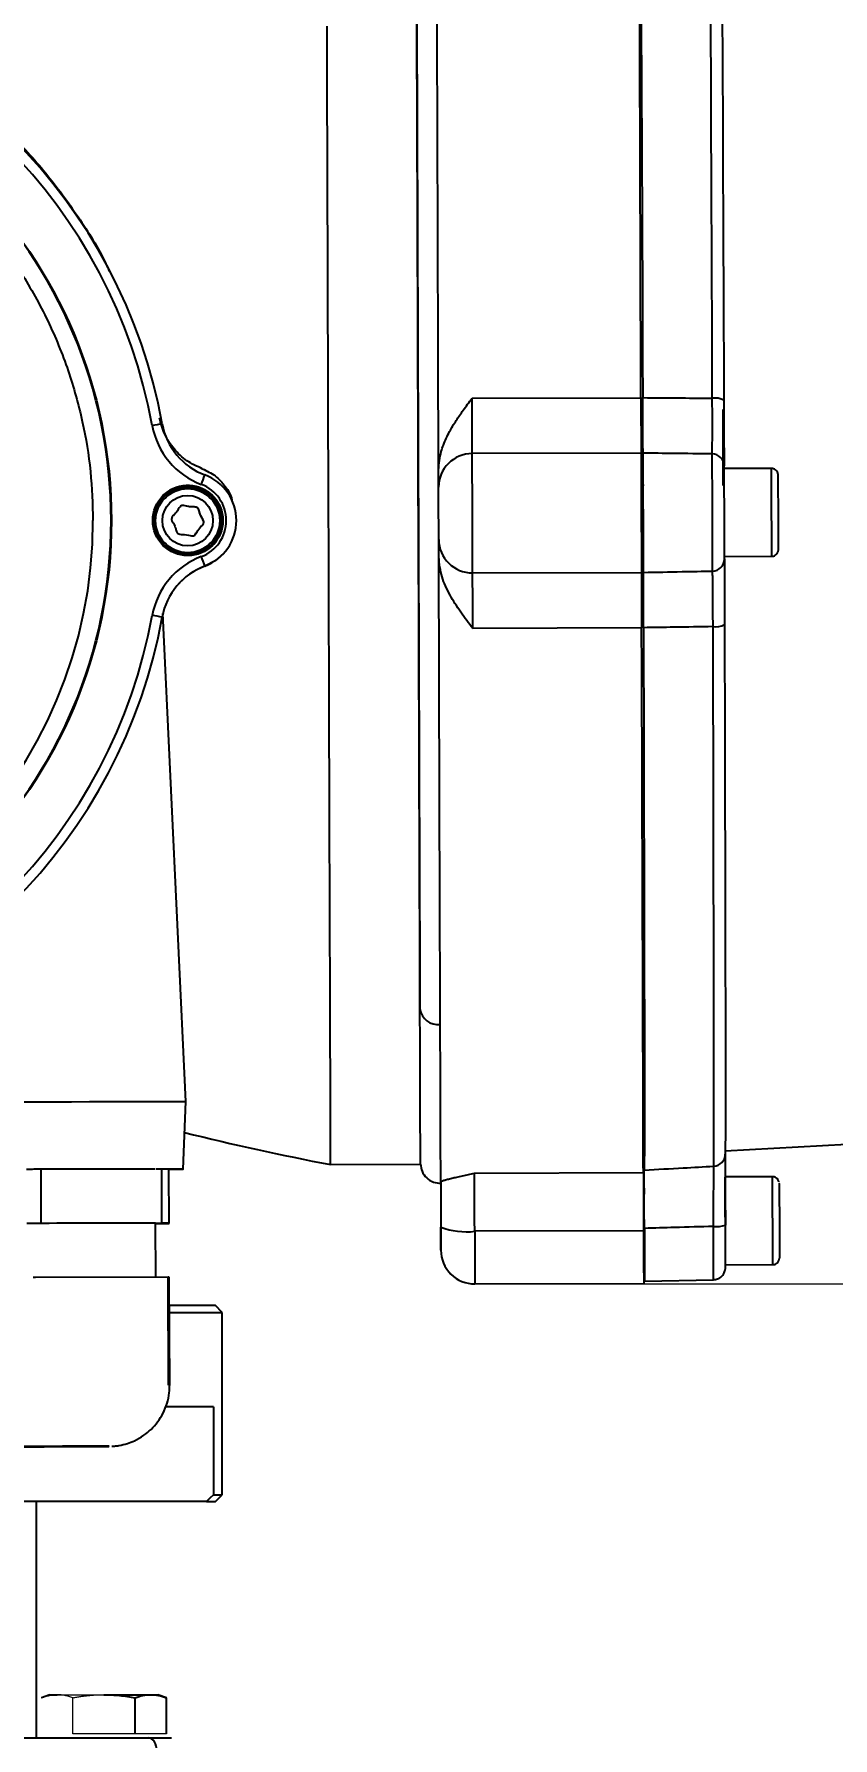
# Model space of a CAD drawing. Header units: millimetres. Extents: x 2104 to 4053, y 855 to 2233.
# Drawn here: x 3520.7 to 3638.9, y 1853.5 to 2105.7 of the extents above; entities that cross this region are included whole.
import ezdxf

# ---------------------------------------------------------------- set-up
doc = ezdxf.new("R2010")
doc.units = ezdxf.units.MM
doc.layers.add('标注', color=3, linetype='Continuous', lineweight=13)
doc.styles.add('SLDTEXTSTYLE1', font='txt.shx', dxfattribs={"width": 0.7, "bigfont": 'gbcbig.shx'})
doc.dimstyles.new('SLDDIMSTYLE12$0', dxfattribs={"dimtxt": 12, "dimasz": 10, "dimexe": 0, "dimexo": 0.0625, "dimgap": 0.875, "dimtad": 1, "dimdec": 1, "dimlfac": 1.8, "dimrnd": 1e-09, "dimzin": 12, "dimdsep": 46, "dimtxsty": 'SLDTEXTSTYLE1', "dimcen": 0.09, "dimdle": 8.16, "dimclrd": 3, "dimclre": 3, "dimadec": 0, "dimazin": 3, "dimtfac": 1, "dimtdec": 1, "dimtofl": 0, "dimtmove": 0, "dimatfit": 3, "dimfxl": 0, "dimfrac": 2, "dimtolj": 1, "dimlwd": 5, "dimlwe": 5, "dimarcsym": 0})

# ---------------------------------------------------------------- blocks, each defined once
blk = doc.blocks.new('*D75')
at = {"layer": 'Defpoints', "color": 0, "transparency": 16777216}
for p in [(3620.54, 2148.72), (3610.92, 1920.69), (3812.35, 1920.69)]:
    blk.add_point(p, dxfattribs=at)
at = {"layer": '标注', "color": 3, "lineweight": 5, "transparency": 16777216}
blk.add_line((3620.61, 2148.72), (3812.35, 2148.72), dxfattribs=at)
at = {"layer": '标注', "color": 3, "linetype": 'Continuous', "lineweight": 5, "transparency": 16777216}
for p, q in [((3812.35, 2138.72), (3812.35, 1930.69)), ((3610.98, 1920.69), (3812.35, 1920.69))]:
    blk.add_line(p, q, dxfattribs=at)
at = {"layer": '标注', "color": 3, "transparency": 16777216}
for points in [[(3810.68, 2138.72), (3814.01, 2138.72), (3812.35, 2148.72)], [(3810.68, 1930.69), (3814.01, 1930.69), (3812.35, 1920.69)]]:
    blk.add_solid(points, dxfattribs=at)
at = {"layer": '标注', "color": 0, "transparency": 16777216, "insert": (3806.47, 2034.7), "char_height": 10, "attachment_point": 5, "rotation": 90, "style": 'SLDTEXTSTYLE1'}
blk.add_mtext('\\A1;230', dxfattribs=at)

msp = doc.modelspace()

# ---------------------------------------------------------------- linework, layer by layer
at = {"color": 7, "linetype": 'Continuous', "lineweight": 25}
for p, q in [((3585.507, 2051.777), (3610.507, 2051.855)), ((3622.702, 2038.877), (3622.667, 2050.112)), ((3610.532, 2043.671), (3585.533, 2043.592)), ((3629.829, 2041.4), (3622.833, 2041.378)), ((3610.84, 2038.84), (3610.548, 2038.839)), ((3541.612, 2034.77), (3541.279, 2034.394)), ((3541.616, 2034.767), (3541.62, 2034.77)), ((3545.183, 2032.565), (3545.179, 2032.561)), ((3545.461, 2032.89), (3545.222, 2032.531)), ((3610.573, 2030.839), (3610.865, 2030.84)), ((3548.722, 2028.817), (3548.745, 2028.842)), ((3622.874, 2028.378), (3629.87, 2028.4)), ((3545.95, 2026.945), (3545.926, 2026.92)), ((3585.588, 2025.934), (3610.588, 2026.012)), ((3543.119, 1947.663), (3539.737, 2019.897)), ((3610.614, 2017.796), (3585.614, 2017.717)), ((3542.713, 1937.661), (3543.119, 1947.663)), ((3622.999, 1940.351), (3774.195, 1948.752)), ((3538.606, 1937.672), (3521.709, 1937.637)), ((3521.734, 1929.637), (3521.709, 1937.637)), ((3539.562, 1937.674), (3538.726, 1937.672)), ((3539.587, 1929.674), (3539.562, 1937.674)), ((3540.661, 1929.674), (3540.635, 1937.674)), ((3564.569, 1938.336), (3577.863, 1938.378)), ((3585.868, 1937.072), (3610.867, 1937.151)), ((3629.978, 1936.534), (3622.978, 1936.512)), ((3610.989, 1933.974), (3610.877, 1933.974)), ((3539.587, 1929.674), (3521.734, 1929.637)), ((3540.661, 1929.635), (3540.661, 1929.674)), ((3538.686, 1921.672), (3538.661, 1929.648)), ((3538.661, 1929.625), (3539.587, 1929.629)), ((3610.895, 1928.541), (3585.895, 1928.462)), ((3610.903, 1925.974), (3611.014, 1925.975)), ((3623.023, 1923.512), (3630.019, 1923.534)), ((3540.522, 1921.676), (3520.85, 1921.636)), ((3540.572, 1905.676), (3540.522, 1921.676)), ((3540.736, 1905.676), (3540.686, 1921.676)), ((3585.919, 1920.664), (3610.919, 1920.743)), ((3611.027, 1921.084), (3621.257, 1921.295)), ((3547.507, 1917.458), (3540.535, 1917.458)), ((3548.507, 1916.458), (3547.507, 1917.458)), ((3540.538, 1916.458), (3548.507, 1916.458)), ((3548.507, 1889.458), (3548.507, 1916.458)), ((3540.736, 1905.655), (3540.736, 1905.676)), ((3547.212, 1902.458), (3540.158, 1902.458)), ((3547.212, 1902.458), (3547.212, 1889.458)), ((3547.212, 1889.458), (3548.507, 1889.458)), ((3547.507, 1888.458), (3548.507, 1889.458)), ((3546.197, 1888.458), (3491.256, 1888.458)), ((3521.007, 1853.458), (3521.007, 1888.458)), ((3546.197, 1888.458), (3547.507, 1888.458)), ((3523.007, 1859.858), (3521.77, 1859.408)), ((3523.007, 1859.858), (3524.079, 1859.858)), ((3531.007, 1859.858), (3537.936, 1859.858)), ((3535.626, 1854.058), (3535.626, 1859.408)), ((3537.936, 1859.858), (3539.007, 1859.858)), ((3540.245, 1859.408), (3539.007, 1859.858)), ((3540.245, 1854.058), (3540.245, 1859.408))]:
    msp.add_line(p, q, dxfattribs=at)
at = {"color": 144, "linetype": 'Continuous', "lineweight": 18}
for p, q in [((3526.389, 1854.058), (3526.389, 1859.408)), ((3535.626, 1854.058), (3526.389, 1854.058)), ((3540.245, 1854.058), (3535.626, 1854.058))]:
    msp.add_line(p, q, dxfattribs=at)
at = {"color": 7, "linetype": 'Continuous', "lineweight": 25, "flags": 128}
for points in [[(3610.392, 2132.371), (3610.406, 2131.139), (3610.421, 2129.546), (3610.437, 2127.599), (3610.454, 2125.305), (3610.472, 2122.672), (3610.49, 2119.71), (3610.509, 2116.43), (3610.529, 2112.846), (3610.549, 2108.969), (3610.569, 2104.815), (3610.59, 2100.399), (3610.612, 2095.738), (3610.633, 2090.849), (3610.655, 2085.75), (3610.677, 2080.462), (3610.698, 2075.003), (3610.72, 2069.393), (3610.741, 2063.655), (3610.762, 2057.809), (3610.783, 2051.878)], [(3621.077, 2051.789), (3621.056, 2057.691), (3621.035, 2063.508), (3621.014, 2069.219), (3620.992, 2074.8), (3620.971, 2080.233), (3620.949, 2085.496), (3620.928, 2090.569), (3620.906, 2095.434), (3620.885, 2100.072), (3620.864, 2104.466), (3620.844, 2108.6), (3620.824, 2112.457), (3620.804, 2116.023), (3620.785, 2119.286), (3620.767, 2122.232), (3620.749, 2124.851), (3620.732, 2127.133), (3620.716, 2129.07), (3620.702, 2130.653), (3620.688, 2131.877)], [(3622.398, 2130.112), (3622.412, 2128.91), (3622.427, 2127.356), (3622.442, 2125.455), (3622.459, 2123.215), (3622.476, 2120.644), (3622.494, 2117.751), (3622.513, 2114.548), (3622.532, 2111.047), (3622.552, 2107.26), (3622.572, 2103.202), (3622.592, 2098.888), (3622.613, 2094.335), (3622.634, 2089.559), (3622.655, 2084.578), (3622.676, 2079.412), (3622.698, 2074.079), (3622.719, 2068.599), (3622.74, 2062.993), (3622.76, 2057.282), (3622.78, 2051.488)], [(3577.791, 1961.349), (3577.779, 1965.263), (3577.766, 1969.431), (3577.752, 1973.838), (3577.737, 1978.467), (3577.722, 1983.301), (3577.706, 1988.323), (3577.69, 1993.513), (3577.673, 1998.853), (3577.656, 2004.322), (3577.639, 2009.901), (3577.621, 2015.569), (3577.603, 2021.304), (3577.584, 2027.086), (3577.566, 2032.893), (3577.548, 2038.703), (3577.53, 2044.496), (3577.512, 2050.249), (3577.494, 2055.942), (3577.476, 2061.553), (3577.459, 2067.061), (3577.442, 2072.446), (3577.425, 2077.688), (3577.409, 2082.768), (3577.394, 2087.666), (3577.379, 2092.366), (3577.365, 2096.848), (3577.351, 2101.097), (3577.339, 2105.097), (3577.327, 2108.833)], [(3564.569, 1938.336), (3564.569, 1938.336), (3564.568, 1938.524), (3564.567, 1939.067), (3564.564, 1939.963), (3564.56, 1941.208), (3564.555, 1942.797), (3564.549, 1944.725), (3564.542, 1946.984), (3564.534, 1949.566), (3564.525, 1952.462), (3564.515, 1955.66), (3564.504, 1959.149), (3564.492, 1962.916), (3564.479, 1966.947), (3564.466, 1971.226), (3564.452, 1975.738), (3564.437, 1980.467), (3564.421, 1985.393), (3564.405, 1990.5), (3564.389, 1995.768), (3564.371, 2001.178), (3564.354, 2006.709), (3564.336, 2012.341), (3564.318, 2018.052), (3564.3, 2023.823), (3564.282, 2029.631), (3564.264, 2035.454), (3564.245, 2041.271), (3564.227, 2047.06), (3564.209, 2052.8), (3564.191, 2058.47), (3564.174, 2064.048), (3564.156, 2069.513), (3564.14, 2074.845), (3564.123, 2080.025), (3564.108, 2085.033), (3564.092, 2089.851), (3564.078, 2094.46), (3564.064, 2098.843), (3564.051, 2102.985), (3564.039, 2106.869)], [(3580.54, 2041.184), (3580.521, 2047.096), (3580.503, 2052.964), (3580.485, 2058.765), (3580.467, 2064.479), (3580.449, 2070.086), (3580.432, 2075.564), (3580.415, 2080.894), (3580.399, 2086.058), (3580.383, 2091.036), (3580.368, 2095.811), (3580.354, 2100.365), (3580.34, 2104.683), (3580.327, 2108.747)], [(3585.533, 2043.592), (3585.532, 2043.914), (3585.53, 2044.477), (3585.527, 2045.268), (3585.524, 2046.268), (3585.52, 2047.45), (3585.516, 2048.785), (3585.512, 2050.24), (3585.507, 2051.777)], [(3585.588, 2025.934), (3585.587, 2026.354), (3585.584, 2027.13), (3585.581, 2028.231), (3585.577, 2029.609), (3585.572, 2031.206), (3585.566, 2032.953), (3585.56, 2034.778), (3585.555, 2036.601), (3585.549, 2038.347), (3585.544, 2039.94), (3585.54, 2041.313), (3585.536, 2042.409), (3585.534, 2043.179), (3585.533, 2043.592)], [(3580.581, 2028.283), (3580.576, 2029.895), (3580.571, 2031.507), (3580.565, 2033.12), (3580.56, 2034.734), (3580.555, 2036.348), (3580.55, 2037.961), (3580.545, 2039.573), (3580.54, 2041.184)], [(3610.863, 2030.59), (3610.865, 2030.777), (3610.865, 2031.325), (3610.864, 2032.186), (3610.861, 2033.282), (3610.858, 2034.517), (3610.854, 2035.78), (3610.849, 2036.96), (3610.845, 2037.952), (3610.841, 2038.667), (3610.838, 2039.042), (3610.835, 2039.043), (3610.835, 2038.84)], [(3610.86, 2030.84), (3610.86, 2030.78), (3610.863, 2030.59)], [(3548.722, 2028.817), (3547.47, 2027.724), (3545.926, 2026.92)], [(3580.798, 1959.072), (3580.786, 1963.174), (3580.772, 1967.549), (3580.757, 1972.18), (3580.742, 1977.049), (3580.726, 1982.138), (3580.709, 1987.427), (3580.692, 1992.896), (3580.674, 1998.524), (3580.656, 2004.29), (3580.638, 2010.172), (3580.619, 2016.146), (3580.6, 2022.191), (3580.581, 2028.283)], [(3585.614, 2017.717), (3585.609, 2019.256), (3585.605, 2020.713), (3585.6, 2022.051), (3585.597, 2023.237), (3585.593, 2024.241), (3585.591, 2025.038), (3585.589, 2025.607), (3585.588, 2025.934)], [(3621.296, 1938.092), (3621.303, 1939.301), (3621.308, 1940.87), (3621.312, 1942.792), (3621.314, 1945.059), (3621.315, 1947.665), (3621.315, 1950.598), (3621.314, 1953.847), (3621.311, 1957.401), (3621.307, 1961.247), (3621.301, 1965.369), (3621.295, 1969.752), (3621.287, 1974.381), (3621.278, 1979.237), (3621.267, 1984.302), (3621.256, 1989.557), (3621.243, 1994.983), (3621.23, 2000.559), (3621.215, 2006.264), (3621.199, 2012.077), (3621.183, 2017.977)], [(3622.885, 2018.293), (3622.901, 2012.502), (3622.916, 2006.795), (3622.93, 2001.194), (3622.944, 1995.72), (3622.956, 1990.393), (3622.967, 1985.234), (3622.978, 1980.261), (3622.987, 1975.494), (3622.994, 1970.95), (3623.001, 1966.647), (3623.006, 1962.6), (3623.01, 1958.825), (3623.013, 1955.336), (3623.014, 1952.146), (3623.015, 1949.266), (3623.013, 1946.709), (3623.011, 1944.482), (3623.007, 1942.596), (3623.002, 1941.056), (3622.996, 1939.869)], [(3610.867, 1937.151), (3610.864, 1938.387), (3610.859, 1939.985), (3610.852, 1941.937), (3610.845, 1944.238), (3610.837, 1946.877), (3610.828, 1949.845), (3610.817, 1953.132), (3610.806, 1956.724), (3610.794, 1960.609), (3610.781, 1964.771), (3610.767, 1969.195), (3610.752, 1973.865), (3610.737, 1978.762), (3610.721, 1983.87), (3610.704, 1989.167), (3610.687, 1994.635), (3610.669, 2000.254), (3610.651, 2006.001), (3610.633, 2011.856), (3610.614, 2017.796)], [(3610.89, 2017.822), (3610.907, 2011.893), (3610.922, 2006.052), (3610.937, 2000.318), (3610.951, 1994.715), (3610.963, 1989.262), (3610.975, 1983.981), (3610.985, 1978.891), (3610.994, 1974.011), (3611.002, 1969.36), (3611.009, 1964.955), (3611.014, 1960.812), (3611.019, 1956.947), (3611.021, 1953.375), (3611.023, 1950.108), (3611.023, 1947.16), (3611.022, 1944.541), (3611.019, 1942.261), (3611.016, 1940.328), (3611.011, 1938.75), (3611.004, 1937.533)], [(3499.692, 1947.538), (3500.659, 1947.546), (3501.953, 1947.555), (3503.552, 1947.564), (3505.43, 1947.574), (3507.558, 1947.584), (3509.901, 1947.594), (3512.422, 1947.605), (3515.079, 1947.615), (3517.831, 1947.624), (3520.634, 1947.634), (3523.441, 1947.642), (3526.208, 1947.65), (3528.891, 1947.657), (3531.445, 1947.663), (3533.832, 1947.667), (3536.011, 1947.671), (3537.948, 1947.673), (3539.612, 1947.674), (3540.976, 1947.674), (3542.018, 1947.672), (3542.721, 1947.669), (3543.075, 1947.665), (3543.119, 1947.663)], [(3521.709, 1937.637), (3521.441, 1937.637), (3521.172, 1937.636), (3520.904, 1937.635), (3520.635, 1937.634), (3520.367, 1937.633), (3520.099, 1937.632), (3519.83, 1937.631), (3519.562, 1937.631)], [(3580.872, 1935.548), (3580.872, 1935.549), (3580.872, 1935.565), (3580.872, 1935.607), (3580.872, 1935.676), (3580.872, 1935.771)], [(3585.895, 1928.462), (3585.89, 1930.018), (3585.885, 1931.503), (3585.881, 1932.88), (3585.877, 1934.114), (3585.874, 1935.175), (3585.871, 1936.035), (3585.869, 1936.673), (3585.868, 1937.072)], [(3623.019, 1923.512), (3623.021, 1923.683), (3623.022, 1924.195), (3623.021, 1925.02), (3623.02, 1926.114), (3623.017, 1927.419), (3623.013, 1928.863), (3623.009, 1930.37), (3623.004, 1931.857), (3622.998, 1933.245), (3622.993, 1934.458), (3622.988, 1935.432), (3622.983, 1936.113), (3622.98, 1936.466), (3622.977, 1936.471), (3622.976, 1936.127), (3622.975, 1935.454), (3622.976, 1934.488), (3622.977, 1934.255)], [(3630.981, 1935.537), (3630.981, 1935.537), (3630.984, 1935.345), (3630.988, 1934.792), (3630.993, 1933.914), (3630.998, 1932.772), (3631.003, 1931.444), (3631.008, 1930.02), (3631.012, 1928.597), (3631.015, 1927.272), (3631.017, 1926.136), (3631.018, 1925.266), (3631.018, 1924.72), (3631.016, 1924.541)], [(3611.012, 1925.725), (3611.014, 1925.912), (3611.014, 1926.46), (3611.013, 1927.32), (3611.01, 1928.417), (3611.007, 1929.651), (3611.003, 1930.915), (3610.998, 1932.095), (3610.994, 1933.086), (3610.99, 1933.801), (3610.987, 1934.176), (3610.984, 1934.178), (3610.984, 1933.974)], [(3521.734, 1929.637), (3521.466, 1929.637), (3521.197, 1929.636), (3520.929, 1929.635), (3520.661, 1929.634), (3520.392, 1929.633), (3520.124, 1929.632), (3519.856, 1929.632), (3519.587, 1929.631)], [(3585.895, 1928.462), (3585.9, 1926.676), (3585.906, 1925.012), (3585.91, 1923.541), (3585.914, 1922.326), (3585.917, 1921.419), (3585.919, 1920.857), (3585.919, 1920.664), (3585.919, 1920.664)], [(3611.017, 1928.893), (3611.022, 1927.101), (3611.026, 1925.432), (3611.029, 1923.957), (3611.03, 1922.74), (3611.03, 1921.832), (3611.029, 1921.272), (3611.027, 1921.084), (3611.023, 1921.277), (3611.018, 1921.841), (3611.012, 1922.753), (3611.006, 1923.974), (3611, 1925.451), (3610.998, 1925.974)], [(3611.009, 1925.975), (3611.009, 1925.915), (3611.012, 1925.725)], [(3520.85, 1921.636), (3520.809, 1921.635), (3520.768, 1921.635), (3520.727, 1921.635), (3520.686, 1921.635), (3520.645, 1921.635), (3520.604, 1921.635), (3520.563, 1921.635), (3520.522, 1921.635)], [(3540.686, 1921.676), (3540.666, 1921.676), (3540.645, 1921.676), (3540.625, 1921.676), (3540.604, 1921.676), (3540.584, 1921.676), (3540.563, 1921.676), (3540.543, 1921.676), (3540.522, 1921.676)], [(3540.736, 1905.676), (3540.716, 1905.676), (3540.696, 1905.676), (3540.675, 1905.676), (3540.655, 1905.676), (3540.634, 1905.676), (3540.614, 1905.676), (3540.593, 1905.676), (3540.572, 1905.676)], [(3520.765, 1896.611), (3518.831, 1896.605)], [(3519.793, 1896.57), (3521.736, 1896.576), (3523.643, 1896.583), (3525.446, 1896.59), (3527.08, 1896.597), (3528.486, 1896.604), (3529.613, 1896.61), (3530.42, 1896.616), (3530.878, 1896.621), (3530.97, 1896.625), (3530.694, 1896.628), (3530.058, 1896.629), (3529.087, 1896.629), (3527.815, 1896.628), (3526.288, 1896.626), (3524.562, 1896.622), (3522.698, 1896.617), (3520.765, 1896.611)], [(3531.746, 1896.625), (3531.753, 1896.626), (3531.756, 1896.627)], [(3547.212, 1889.458), (3546.705, 1888.958), (3546.451, 1888.708), (3546.197, 1888.458)], [(3538.852, 1851.458), (3538.827, 1851.848), (3538.752, 1852.224), (3538.632, 1852.569), (3538.469, 1852.872), (3538.271, 1853.121), (3538.045, 1853.306), (3537.8, 1853.42), (3537.545, 1853.458)]]:
    msp.add_lwpolyline(points, dxfattribs=at)
at = {"color": 7, "linetype": 'Continuous', "lineweight": 25}
for centre, radius in [((3460.92, 2033.689), 71.202), ((3543.42, 2033.689), 5.2), ((3543.395, 2033.66), 5), ((3543.4, 2033.666), 4.739), ((3543.401, 2033.667), 3.742)]:
    msp.add_circle(centre, radius, dxfattribs=at)
for centre, radius, start, end in [((3460.918, 2033.685), 80, 10.30621, 79.69381), ((3460.92, 2033.688), 78.5, 10.30621, 79.69381), ((3460.923, 2033.691), 71.137, 270.00008, 179.99995), ((3460.928, 2033.696), 68.457, 90.00009, 359.99993), ((3621.483, 2049.118), 2.701, 61.29136, 98.64725), ((3581.554, 1811.159), 240.522, 100.03886, 100.39546), ((3549.468, 2049.79), 11.5, 190.30623, 249.41324), ((3549.466, 2049.787), 10, 190.30623, 249.41324), ((3585.529, 2038.612), 4.981, 89.95996, 179.95822), ((1272.322, 2027.49), 2338.557, 359.963814, 0.396284), ((1416.723, 2027.944), 2204.388, 359.954608, 0.40549), ((3621.034, 2041.749), 1.795, 0.29599, 89.31394), ((1830.694, 2029.245), 1792.179, 359.96004, 0.400058), ((2859.043, 2034.395), 770.817, 0.036022, 0.520696), ((3543.412, 2033.679), 5.2, 317.72621, 137.72594), ((3175.784, 2178.266), 394.997, 339.35888, 339.57594), ((3543.42, 2033.689), 5.7, 290.58679, 69.4134), ((3543.418, 2033.686), 7.2, 290.58678, 69.4134), ((1905.577, 2030.127), 1725.289, 0.158018, 0.319112), ((2582.314, 2030.152), 1047.557, 359.904172, 0.258571), ((2231.786, 2029.593), 1399.083, 0.006511, 0.216759), ((3585.552, 2030.913), 4.98, 180.41624, 270.41429), ((3549.468, 2017.587), 11.5, 110.58662, 169.69398), ((3389.991, 1969.569), 166.178, 20.19819, 20.71597), ((3549.466, 2017.584), 10, 110.58662, 169.69398), ((3549.443, 2017.559), 10, 110.58662, 137.72607), ((3621.077, 2027.993), 1.796, 271.05348, 0.07083), ((3460.921, 2033.688), 78.5, 280.30599, 349.69399), ((3460.918, 2033.686), 80, 280.30599, 349.69399), ((3507.624, 1849.652), 172.713, 79.32137, 79.81831), ((3621.572, 2020.618), 2.67, 261.62126, 299.45617), ((3580.476, 1961.77), 2.717, 188.90039, 276.81746), ((3643.085, 2347.618), 416.745, 256.09466, 259.14045), ((3621.212, 1939.875), 1.785, 272.72918, 359.80341), ((3539.939, 443.997), 1493.678, 89.973304, 90.014472), ((2252.102, 1925.705), 1377.919, 359.909741, 0.450299), ((2774.366, 1927.346), 848.646, 359.909962, 0.450078), ((3532.487, -298.201), 2227.858, 89.841239, 90.304162), ((3539.965, 435.997), 1493.678, 89.973304, 90.014472), ((3530.561, 3423.325), 1493.723, 270.346246, 270.387413), ((3584.631, 1939.019), 10.632, 249.41724, 276.8281), ((3621.666, 1933.911), 4.75, 264.94464, 286.46769), ((2344.19, 1923.636), 1277.07, 359.894967, 0.24873), ((2177.526, 1923.867), 1445.496, 359.981236, 0.217594), ((3585.903, 1925.664), 5, 180.18036, 270.18036), ((3535.629, 901.447), 1004.221, 89.708612, 89.710911), ((3522.389, 463.352), 1433.262, 90.06494, 90.504461), ((3512.709, 4433.864), 2537.31, 269.934581, 270.4299), ((3528.372, 320.456), 1576.175, 89.876964, 90.276533)]:
    msp.add_arc(centre, radius, start, end, dxfattribs=at)
for points in [[(3610.507, 2051.855), (3610.496, 2055.156), (3610.475, 2061.756), (3610.445, 2071.327), (3610.416, 2080.528), (3610.389, 2089.248), (3610.363, 2097.4), (3610.34, 2104.899), (3610.318, 2111.666), (3610.299, 2117.63), (3610.283, 2122.735), (3610.27, 2126.904), (3610.26, 2130.184), (3610.256, 2131.527), (3610.253, 2132.198)], [(3610.507, 2051.855), (3610.51, 2050.828), (3610.516, 2048.772), (3610.524, 2046.237), (3610.53, 2044.356), (3610.532, 2043.9), (3610.532, 2043.671)], [(3545.571, 2041.344), (3544.787, 2041.704), (3543.22, 2042.424), (3541.327, 2044.22), (3539.884, 2046.393), (3539.445, 2048.062), (3539.225, 2048.896)], [(3610.532, 2043.671), (3610.533, 2043.426), (3610.535, 2042.937), (3610.541, 2040.852), (3610.55, 2038.073), (3610.56, 2034.857), (3610.57, 2031.638), (3610.579, 2028.852), (3610.586, 2026.758), (3610.587, 2026.261), (3610.588, 2026.012)], [(3580.548, 2038.615), (3580.547, 2038.84), (3580.546, 2039.289), (3580.542, 2040.552), (3580.54, 2041.184)], [(3580.581, 2028.283), (3580.579, 2028.919), (3580.575, 2030.19), (3580.573, 2030.648), (3580.573, 2030.877)], [(3610.588, 2026.012), (3610.589, 2025.78), (3610.59, 2025.315), (3610.596, 2023.424), (3610.604, 2020.882), (3610.611, 2018.824), (3610.614, 2017.796)], [(3580.872, 1935.771), (3580.875, 1934.731), (3580.881, 1932.652), (3580.889, 1930.261), (3580.893, 1929.066)], [(3580.872, 1935.747), (3580.875, 1934.71), (3580.881, 1932.635), (3580.889, 1930.246), (3580.893, 1929.051)], [(3610.867, 1937.151), (3610.868, 1936.87), (3610.87, 1936.308), (3610.876, 1934.296), (3610.885, 1931.663), (3610.891, 1929.582), (3610.895, 1928.541)]]:
    msp.add_open_spline(points, degree=3, dxfattribs=at)
for points, knots in [([(3577.259, 2130.538), (3577.259, 2130.456), (3577.259, 2130.29), (3577.264, 2128.857), (3577.271, 2126.508), (3577.282, 2123.138), (3577.296, 2118.776), (3577.312, 2113.476), (3577.332, 2107.314), (3577.354, 2100.387), (3577.377, 2092.841), (3577.403, 2084.812), (3577.429, 2076.442), (3577.456, 2067.765), (3577.485, 2058.772), (3577.514, 2049.434), (3577.545, 2039.76), (3577.576, 2029.875), (3577.607, 2019.921), (3577.638, 2010.086), (3577.668, 2000.517), (3577.697, 1991.358), (3577.724, 1982.765), (3577.749, 1974.856), (3577.771, 1967.644), (3577.785, 1963.435), (3577.791, 1961.349)], [0, 0, 0, 0, 0.03995482, 0.08064697, 0.12202754, 0.16441326, 0.2070901, 0.25, 0.29290784, 0.33558471, 0.37797245, 0.41935105, 0.4600437, 0.5, 0.53995431, 0.58064697, 0.62202754, 0.66441326, 0.7070901, 0.75, 0.79290784, 0.83558471, 0.87797245, 0.91935105, 0.9600442, 1, 1, 1, 1]), ([(3474.626, 2113.09), (3477.262, 2112.539), (3482.533, 2111.439), (3490.177, 2108.788), (3497.531, 2105.437), (3504.505, 2101.348), (3511.034, 2096.581), (3517.044, 2091.177), (3522.498, 2085.204), (3527.252, 2078.68), (3530.36, 2073.771), (3531.648, 2070.959), (3531.816, 2070.592)], [0, 0, 0, 0, 0.109293, 0.218586, 0.327879, 0.4371719, 0.5464649, 0.6557579, 0.7650509, 0.8743439, 0.9836369, 1, 1, 1, 1]), ([(3460.927, 2102.153), (3463.568, 2102.065), (3468.96, 2101.884), (3477.087, 2100.383), (3485.251, 2097.885), (3493.246, 2094.261), (3500.85, 2089.55), (3507.845, 2083.821), (3513.867, 2077.387), (3518.851, 2070.489), (3522.799, 2063.36), (3525.824, 2055.965), (3527.907, 2048.472), (3529.159, 2041.039), (3529.31, 2036.112), (3529.384, 2033.696)], [0, 0, 0, 0, 0.0736754, 0.1504344, 0.2298849, 0.3115242, 0.3947507, 0.4788859, 0.5632051, 0.6400411, 0.7158686, 0.7901842, 0.8625449, 0.9325805, 1, 1, 1, 1]), ([(3580.54, 2041.184), (3580.622, 2042.105), (3580.734, 2043.364), (3581.264, 2044.888), (3581.677, 2045.873), (3582.293, 2047.091), (3583.133, 2048.481), (3584.262, 2050.11), (3585.068, 2051.188), (3585.507, 2051.777)], [0, 0, 0, 0, 0.2309075, 0.3156551, 0.4051151, 0.4997308, 0.6595094, 0.8142552, 1, 1, 1, 1]), ([(3610.824, 2043.664), (3610.821, 2043.892), (3610.816, 2044.347), (3610.806, 2046.229), (3610.794, 2048.776), (3610.787, 2050.843), (3610.783, 2051.878)], [0, 0, 0, 0, 0.2500652, 0.4994456, 0.7493864, 1, 1, 1, 1]), ([(3610.783, 2051.878), (3612.705, 2051.862), (3616.136, 2051.834), (3619.567, 2051.803), (3621.077, 2051.789)], [0, 0, 0, 0, 0.56, 1, 1, 1, 1]), ([(3621.055, 2043.545), (3621.062, 2043.751), (3621.076, 2044.162), (3621.086, 2046.04), (3621.087, 2048.624), (3621.08, 2050.734), (3621.077, 2051.789)], [0, 0, 0, 0, 0.24985559, 0.49966981, 0.74971105, 1, 1, 1, 1]), ([(3622.78, 2051.488), (3622.784, 2050.553), (3622.79, 2048.689), (3622.801, 2046.204), (3622.811, 2044.04), (3622.821, 2042.361), (3622.827, 2041.96), (3622.829, 2041.759)], [0, 0, 0, 0, 0.1872812, 0.3736777, 0.5607984, 0.7799545, 1, 1, 1, 1]), ([(3621.055, 2043.545), (3619.145, 2043.568), (3615.735, 2043.608), (3612.324, 2043.647), (3610.824, 2043.664)], [0, 0, 0, 0, 0.56, 1, 1, 1, 1]), ([(3545.571, 2041.344), (3546.234, 2041.031), (3547.56, 2040.406), (3549.009, 2038.76), (3549.824, 2037.45), (3549.936, 2036.702), (3549.941, 2036.671)], [0, 0, 0, 0, 0.32853232, 0.65706464, 0.98559696, 1, 1, 1, 1]), ([(3630.839, 2039.734), (3630.839, 2039.744), (3630.837, 2040.007), (3630.836, 2040.202), (3630.834, 2040.363), (3630.833, 2040.408), (3630.832, 2040.436), (3630.83, 2040.464), (3630.827, 2040.502), (3630.816, 2040.593), (3630.773, 2040.765), (3630.654, 2040.995), (3630.436, 2041.218), (3630.148, 2041.375), (3629.933, 2041.385), (3629.832, 2041.391)], [0, 0, 0, 0, 0.0123078, 0.3316854, 0.4924305, 0.5758181, 0.6127656, 0.630515, 0.6433524, 0.6588883, 0.7041664, 0.7693524, 0.8453876, 0.9275678, 1, 1, 1, 1]), ([(3580.573, 2030.877), (3580.572, 2030.981), (3580.572, 2031.196), (3580.569, 2032.118), (3580.565, 2033.359), (3580.56, 2034.753), (3580.556, 2036.146), (3580.552, 2037.384), (3580.549, 2038.302), (3580.549, 2038.513), (3580.548, 2038.615)], [0, 0, 0, 0, 0.1208327, 0.25, 0.3791673, 0.5, 0.6208327, 0.75, 0.8791673, 1, 1, 1, 1]), ([(3541.756, 2034.932), (3541.91, 2035.216), (3542.095, 2035.556), (3542.422, 2035.866), (3542.681, 2035.947), (3543.258, 2035.818), (3543.898, 2035.685), (3544.519, 2035.702), (3544.854, 2035.614), (3545.025, 2035.379), (3545.136, 2035.069), (3545.258, 2034.529), (3545.558, 2034.011), (3545.789, 2033.557), (3545.777, 2033.287), (3545.565, 2032.888), (3544.97, 2032.462), (3544.711, 2031.776), (3544.38, 2031.47), (3544.121, 2031.388), (3543.544, 2031.518), (3542.905, 2031.65), (3542.283, 2031.633), (3541.949, 2031.721), (3541.777, 2031.956), (3541.666, 2032.266), (3541.544, 2032.806), (3541.245, 2033.324), (3541.014, 2033.777), (3541.025, 2034.048), (3541.241, 2034.445), (3541.522, 2034.71), (3541.756, 2034.932)], [0, 0, 0, 0, 0.0662649, 0.0793317, 0.0917493, 0.1205736, 0.1985399, 0.2267612, 0.2498448, 0.2658901, 0.2845053, 0.318085, 0.3794264, 0.4082507, 0.4206683, 0.4337351, 0.5, 0.5662649, 0.5793317, 0.5917493, 0.6205736, 0.6985399, 0.7267612, 0.7498448, 0.7658901, 0.7845053, 0.818085, 0.8794264, 0.9082507, 0.9206683, 0.9337351, 1, 1, 1, 1]), ([(3545.517, 2032.933), (3545.576, 2032.992), (3545.679, 2033.095), (3545.773, 2033.284), (3545.786, 2033.553), (3545.512, 2034.078), (3545.22, 2034.662), (3545.077, 2035.267), (3544.905, 2035.568), (3544.634, 2035.673), (3544.306, 2035.701), (3543.752, 2035.68), (3543.178, 2035.835), (3542.675, 2035.945), (3542.423, 2035.859), (3542.319, 2035.782), (3542.284, 2035.729), (3542.283, 2035.729)], [0, 0, 0, 0, 0.04429333, 0.07827029, 0.11055916, 0.1855092, 0.38824072, 0.46162299, 0.52164604, 0.56336762, 0.6117717, 0.69908709, 0.8585898, 0.93353984, 0.96582871, 0.99980567, 1, 1, 1, 1]), ([(3544.512, 2031.599), (3544.675, 2031.877), (3544.873, 2032.216), (3545.136, 2032.505), (3545.183, 2032.557)], [0, 0, 0, 0, 0.81947116, 1, 1, 1, 1]), ([(3585.614, 2017.717), (3585.315, 2018.111), (3584.718, 2018.9), (3583.824, 2020.125), (3582.994, 2021.36), (3582.22, 2022.656), (3581.574, 2023.963), (3580.838, 2025.816), (3580.684, 2027.288), (3580.581, 2028.283)], [0, 0, 0, 0, 0.1251411, 0.2502768, 0.3829569, 0.5005777, 0.6305839, 0.7503305, 1, 1, 1, 1]), ([(3629.875, 2028.415), (3629.955, 2028.415), (3630.143, 2028.416), (3630.397, 2028.537), (3630.603, 2028.708), (3630.734, 2028.889), (3630.81, 2029.055), (3630.846, 2029.188), (3630.86, 2029.277), (3630.864, 2029.322), (3630.866, 2029.347), (3630.867, 2029.37), (3630.868, 2029.405), (3630.868, 2029.468), (3630.869, 2029.64), (3630.869, 2029.76)], [0, 0, 0, 0, 0.0709183, 0.1654865, 0.2428261, 0.308233, 0.3625455, 0.4051173, 0.4307884, 0.4454799, 0.4584689, 0.4776437, 0.5178876, 0.6635314, 1, 1, 1, 1]), ([(3610.89, 2017.822), (3610.887, 2018.854), (3610.882, 2020.915), (3610.877, 2023.456), (3610.876, 2025.335), (3610.878, 2025.787), (3610.879, 2026.013)], [0, 0, 0, 0, 0.2500466, 0.4994486, 0.7493959, 1, 1, 1, 1]), ([(3610.879, 2026.013), (3612.789, 2026.047), (3616.199, 2026.108), (3619.609, 2026.17), (3621.11, 2026.198)], [0, 0, 0, 0, 0.56, 1, 1, 1, 1]), ([(3621.183, 2017.977), (3621.18, 2019.029), (3621.174, 2021.134), (3621.156, 2023.712), (3621.134, 2025.586), (3621.118, 2025.994), (3621.11, 2026.198)], [0, 0, 0, 0, 0.24974351, 0.4995348, 0.74962295, 1, 1, 1, 1]), ([(3622.872, 2027.995), (3622.871, 2027.838), (3622.869, 2027.525), (3622.869, 2026.207), (3622.871, 2024.243), (3622.876, 2021.576), (3622.882, 2019.389), (3622.885, 2018.293)], [0, 0, 0, 0, 0.1872716, 0.3736538, 0.5608014, 0.7799695, 1, 1, 1, 1]), ([(3621.183, 2017.977), (3619.262, 2017.947), (3615.831, 2017.894), (3612.4, 2017.844), (3610.89, 2017.822)], [0, 0, 0, 0, 0.56, 1, 1, 1, 1]), ([(3577.863, 1938.382), (3577.863, 1938.381), (3577.864, 1938.329), (3577.863, 1938.538), (3577.861, 1939.087), (3577.858, 1940.054), (3577.854, 1941.397), (3577.848, 1943.299), (3577.84, 1945.888), (3577.829, 1949.327), (3577.816, 1953.415), (3577.803, 1957.489), (3577.795, 1960.289), (3577.791, 1961.349)], [0, 0, 0, 0, 0.0026523, 0.0914216, 0.1803675, 0.2693134, 0.3597118, 0.4501102, 0.5674593, 0.6848084, 0.8055667, 0.9263251, 1, 1, 1, 1]), ([(3580.868, 1935.551), (3580.868, 1935.55), (3580.868, 1935.543), (3580.868, 1935.562), (3580.868, 1935.598), (3580.868, 1935.663), (3580.868, 1935.752), (3580.868, 1935.865), (3580.868, 1936.002), (3580.867, 1936.406), (3580.865, 1937.322), (3580.859, 1939.19), (3580.851, 1941.957), (3580.839, 1946.086), (3580.821, 1951.875), (3580.806, 1956.673), (3580.798, 1959.072)], [0, 0, 0, 0, 0.0026187, 0.0249684, 0.0473181, 0.0696678, 0.0920175, 0.1143672, 0.1367169, 0.1590665, 0.2819526, 0.3916792, 0.5014056, 0.667604, 0.8338021, 1, 1, 1, 1]), ([(3622.996, 1939.869), (3622.995, 1939.637), (3622.994, 1939.175), (3622.994, 1937.653), (3622.997, 1935.508), (3623.003, 1932.697), (3623.009, 1930.471), (3623.013, 1929.356)], [0, 0, 0, 0, 0.1872812, 0.3736777, 0.5607984, 0.7799545, 1, 1, 1, 1]), ([(3538.606, 1937.672), (3537.886, 1937.672), (3536.306, 1937.671), (3533.121, 1937.665), (3529.351, 1937.657), (3525.894, 1937.649), (3523.719, 1937.642), (3522.964, 1937.64)], [0, 0, 0, 0, 0.19127152, 0.42023311, 0.64919471, 0.8781563, 1, 1, 1, 1]), ([(3540.636, 1937.638), (3540.781, 1937.639), (3541.615, 1937.644), (3542.39, 1937.652), (3542.875, 1937.662), (3542.39, 1937.668), (3541.615, 1937.672), (3540.781, 1937.672), (3540.635, 1937.672)], [0, 0, 0, 0, 0.0476972, 0.2738471, 0.499997, 0.7261468, 0.9522967, 1, 1, 1, 1]), ([(3577.862, 1938.404), (3577.919, 1938.039), (3578.038, 1937.281), (3578.742, 1936.322), (3579.737, 1935.666), (3580.501, 1935.587), (3580.869, 1935.548)], [0, 0, 0, 0, 0.2403735, 0.4995743, 0.7590162, 1, 1, 1, 1]), ([(3610.947, 1937.341), (3610.95, 1937.11), (3610.954, 1936.582), (3610.961, 1935.293), (3610.966, 1934.189), (3610.967, 1933.974)], [0, 0, 0, 0, 0.3848612, 0.8806821, 1, 1, 1, 1]), ([(3611.017, 1928.893), (3611.014, 1929.938), (3611.009, 1932.026), (3611.003, 1934.672), (3611.002, 1936.69), (3611.003, 1937.252), (3611.004, 1937.533)], [0, 0, 0, 0, 0.25006523, 0.49944561, 0.74938637, 1, 1, 1, 1]), ([(3611.004, 1937.533), (3612.925, 1937.638), (3616.356, 1937.824), (3619.787, 1938.01), (3621.296, 1938.092)], [0, 0, 0, 0, 0.56, 1, 1, 1, 1]), ([(3621.248, 1929.18), (3621.254, 1930.252), (3621.267, 1932.397), (3621.282, 1935.136), (3621.293, 1937.226), (3621.295, 1937.803), (3621.296, 1938.092)], [0, 0, 0, 0, 0.2498556, 0.4996698, 0.7497111, 1, 1, 1, 1]), ([(3580.872, 1935.771), (3580.896, 1935.806), (3580.947, 1935.877), (3581.314, 1936.008), (3581.845, 1936.157), (3582.493, 1936.314), (3583.261, 1936.487), (3584.086, 1936.668), (3584.975, 1936.864), (3585.57, 1937.003), (3585.868, 1937.072)], [0, 0, 0, 0, 0.1208142, 0.2501571, 0.3699235, 0.4999796, 0.617279, 0.7495777, 0.8747893, 1, 1, 1, 1]), ([(3630.948, 1935.768), (3630.933, 1935.825), (3630.9, 1935.956), (3630.767, 1936.173), (3630.542, 1936.384), (3630.254, 1936.521), (3630.059, 1936.52), (3629.981, 1936.519)], [0, 0, 0, 0, 0.13421453, 0.30685003, 0.56364685, 0.82456507, 1, 1, 1, 1]), ([(3580.903, 1925.649), (3580.903, 1925.696), (3580.903, 1925.793), (3580.901, 1926.566), (3580.897, 1927.7), (3580.894, 1928.621), (3580.893, 1929.066)], [0, 0, 0, 0, 0.2416654, 0.5, 0.7583346, 1, 1, 1, 1]), ([(3580.893, 1929.051), (3580.894, 1928.607), (3580.897, 1927.687), (3580.901, 1926.556), (3580.903, 1925.788), (3580.903, 1925.694), (3580.903, 1925.649)], [0, 0, 0, 0, 0.2416654, 0.5, 0.7583346, 1, 1, 1, 1]), ([(3610.895, 1928.541), (3610.898, 1927.494), (3610.904, 1925.399), (3610.913, 1922.809), (3610.918, 1921.228), (3610.92, 1920.554), (3610.919, 1920.745), (3610.919, 1920.746)], [0, 0, 0, 0, 0.2496788, 0.4993575, 0.7490363, 0.9987151, 1, 1, 1, 1]), ([(3621.248, 1929.18), (3619.338, 1929.127), (3615.928, 1929.032), (3612.518, 1928.935), (3611.017, 1928.893)], [0, 0, 0, 0, 0.56, 1, 1, 1, 1]), ([(3621.28, 1921.312), (3621.477, 1921.33), (3621.852, 1921.365), (3622.313, 1921.638), (3622.636, 1921.956), (3622.836, 1922.277), (3622.947, 1922.563), (3622.996, 1922.779), (3623.012, 1922.917), (3623.017, 1922.981), (3623.019, 1923.019), (3623.02, 1923.055), (3623.021, 1923.111), (3623.022, 1923.177), (3623.023, 1923.337), (3623.023, 1923.416)], [0, 0, 0, 0, 0.1291027, 0.2466518, 0.3443681, 0.4268605, 0.4944726, 0.5459987, 0.5735062, 0.5895973, 0.6043404, 0.626687, 0.6752813, 0.8413976, 1, 1, 1, 1]), ([(3630.02, 1923.548), (3630.105, 1923.549), (3630.296, 1923.551), (3630.552, 1923.675), (3630.756, 1923.847), (3630.886, 1924.027), (3630.961, 1924.193), (3630.996, 1924.325), (3631.009, 1924.413), (3631.013, 1924.457), (3631.015, 1924.482), (3631.015, 1924.492), (3631.015, 1924.498)], [0, 0, 0, 0, 0.1553238, 0.3516599, 0.512435, 0.6484099, 0.7612281, 0.8494731, 0.9020189, 0.9324181, 0.9596133, 1, 1, 1, 1]), ([(3532.155, 1896.636), (3532.183, 1896.638), (3532.287, 1896.642), (3532.668, 1896.67), (3533.421, 1896.767), (3534.427, 1897.01), (3535.673, 1897.495), (3536.869, 1898.183), (3538.02, 1899.13), (3538.991, 1900.232), (3539.801, 1901.528), (3540.381, 1902.985), (3540.71, 1904.383), (3540.7, 1905.285), (3540.696, 1905.656)], [0, 0, 0, 0, 0.0095108, 0.0351934, 0.0836586, 0.1769071, 0.2579936, 0.3736917, 0.4746864, 0.5803554, 0.6911624, 0.8047093, 0.9196972, 1, 1, 1, 1]), ([(3531.007, 1859.858), (3531.785, 1859.858), (3532.558, 1859.816), (3534.097, 1859.66), (3534.863, 1859.547), (3535.626, 1859.408)], [0, 0, 0, 0, 0.5, 0.5, 1, 1, 1, 1]), ([(3535.626, 1859.408), (3536.008, 1859.547), (3536.391, 1859.66), (3537.161, 1859.816), (3537.547, 1859.858), (3537.936, 1859.858)], [0, 0, 0, 0, 0.5, 0.5, 1, 1, 1, 1]), ([(3537.936, 1859.858), (3538.324, 1859.858), (3538.711, 1859.816), (3539.48, 1859.66), (3539.863, 1859.547), (3540.245, 1859.408)], [0, 0, 0, 0, 0.5, 0.5, 1, 1, 1, 1]), ([(3477.58, 1853.458), (3477.87, 1853.458), (3478.449, 1853.458), (3479.314, 1853.458), (3480.175, 1853.458), (3481.034, 1853.458), (3481.889, 1853.458), (3482.742, 1853.458), (3483.591, 1853.458), (3484.437, 1853.458), (3485.279, 1853.458), (3486.119, 1853.458), (3488.253, 1853.458), (3491.633, 1853.458), (3496.174, 1853.458), (3500.574, 1853.458), (3504.819, 1853.458), (3508.86, 1853.458), (3512.67, 1853.458), (3516.218, 1853.458), (3519.475, 1853.458), (3522.427, 1853.458), (3525.046, 1853.458), (3527.337, 1853.458), (3528.854, 1853.458), (3529.81, 1853.458), (3530.34, 1853.458), (3530.835, 1853.458), (3531.293, 1853.458), (3531.72, 1853.458), (3531.974, 1853.458), (3532.101, 1853.458)], [0, 0, 0, 0, 0.01099053, 0.02197379, 0.03295142, 0.04392506, 0.05489634, 0.06586691, 0.0768384, 0.08781247, 0.09879074, 0.10977487, 0.12076647, 0.18292088, 0.24508187, 0.3084864, 0.37189735, 0.435946, 0.50000088, 0.56404953, 0.62810441, 0.69150893, 0.75491988, 0.81707429, 0.87923528, 0.89937868, 0.91950223, 0.93961602, 0.95973017, 0.9798548, 1, 1, 1, 1]), ([(3532.101, 1853.458), (3532.131, 1853.458), (3532.19, 1853.458), (3532.289, 1853.458), (3532.396, 1853.458), (3532.51, 1853.458), (3532.633, 1853.458), (3532.764, 1853.458), (3533.021, 1853.458), (3533.443, 1853.458), (3534.093, 1853.458), (3534.835, 1853.458), (3535.524, 1853.458), (3536.113, 1853.458), (3536.571, 1853.458), (3537.046, 1853.458), (3537.378, 1853.458), (3537.545, 1853.458)], [0, 0, 0, 0, 0.0355348, 0.0710273, 0.1064952, 0.1419563, 0.1774283, 0.212929, 0.248476, 0.3742156, 0.5000052, 0.6257448, 0.7515345, 0.8136891, 0.8757548, 0.9378267, 1, 1, 1, 1]), ([(3537.545, 1853.458), (3537.621, 1853.458), (3537.772, 1853.458), (3537.992, 1853.458), (3538.206, 1853.458), (3538.412, 1853.458), (3538.612, 1853.458), (3538.806, 1853.458), (3539.152, 1853.458), (3539.614, 1853.458), (3540.118, 1853.458), (3540.517, 1853.458), (3540.754, 1853.458), (3540.886, 1853.458), (3540.956, 1853.458), (3540.999, 1853.458), (3541.005, 1853.458), (3541.007, 1853.458)], [0, 0, 0, 0, 0.035381, 0.0706832, 0.1059391, 0.1411812, 0.176442, 0.2117542, 0.2471499, 0.3735493, 0.5000096, 0.626409, 0.7528693, 0.8147169, 0.8764049, 0.9381078, 1, 1, 1, 1])]:
    msp.add_open_spline(points, degree=3, knots=knots, dxfattribs=at)
at = {"color": 144, "linetype": 'Continuous', "lineweight": 18}
for points, knots in [([(3521.77, 1859.408), (3521.868, 1859.443), (3522.063, 1859.511), (3522.354, 1859.601), (3522.64, 1859.678), (3522.959, 1859.749), (3523.311, 1859.809), (3523.696, 1859.851), (3523.951, 1859.856), (3524.079, 1859.858)], [0, 0, 0, 0, 0.128981, 0.2552105, 0.3793582, 0.5021855, 0.6697422, 0.8346748, 1, 1, 1, 1]), ([(3524.079, 1859.858), (3524.129, 1859.858), (3524.229, 1859.858), (3524.391, 1859.858), (3524.56, 1859.858), (3524.738, 1859.858), (3524.925, 1859.858), (3525.12, 1859.858), (3525.501, 1859.858), (3526.108, 1859.858), (3526.996, 1859.858), (3527.953, 1859.858), (3528.792, 1859.858), (3529.473, 1859.858), (3529.981, 1859.858), (3530.493, 1859.858), (3530.836, 1859.858), (3531.007, 1859.858)], [0, 0, 0, 0, 0.0352165, 0.0703165, 0.1053474, 0.1403569, 0.1753928, 0.2105026, 0.2457338, 0.3728435, 0.5000139, 0.6271236, 0.7542941, 0.8158371, 0.877132, 0.9384344, 1, 1, 1, 1]), ([(3526.389, 1859.408), (3526.29, 1859.443), (3526.096, 1859.511), (3525.805, 1859.601), (3525.519, 1859.678), (3525.2, 1859.749), (3524.849, 1859.809), (3524.464, 1859.851), (3524.208, 1859.856), (3524.079, 1859.858)], [0, 0, 0, 0, 0.128981, 0.2552105, 0.3793582, 0.5021855, 0.6697422, 0.8346748, 1, 1, 1, 1]), ([(3526.389, 1859.408), (3526.588, 1859.443), (3526.982, 1859.513), (3527.567, 1859.602), (3528.137, 1859.678), (3528.772, 1859.75), (3529.473, 1859.809), (3530.244, 1859.85), (3530.754, 1859.856), (3531.007, 1859.858)], [0, 0, 0, 0, 0.1309248, 0.2582092, 0.3819003, 0.5020495, 0.6705391, 0.8364603, 1, 1, 1, 1])]:
    msp.add_open_spline(points, degree=3, knots=knots, dxfattribs=at)

# ---------------------------------------------------------------- dimensions: what is measured, and where the dimension line sits
at = {"layer": '标注'}
dim = msp.add_linear_dim(base=(3812.348, 1920.69), p1=(3620.543, 2148.717), p2=(3610.919, 1920.69), angle=90, text='230', dimstyle='SLDDIMSTYLE12$0', override={"dimtxt": 10, "dimtdec": 3, "dimtzin": 0}, dxfattribs=at)
dim.commit()
dim.dimension.update_dxf_attribs({"geometry": '*D75', "text_midpoint": (3806.473, 2034.704)})

doc.saveas('drawing.dxf')
